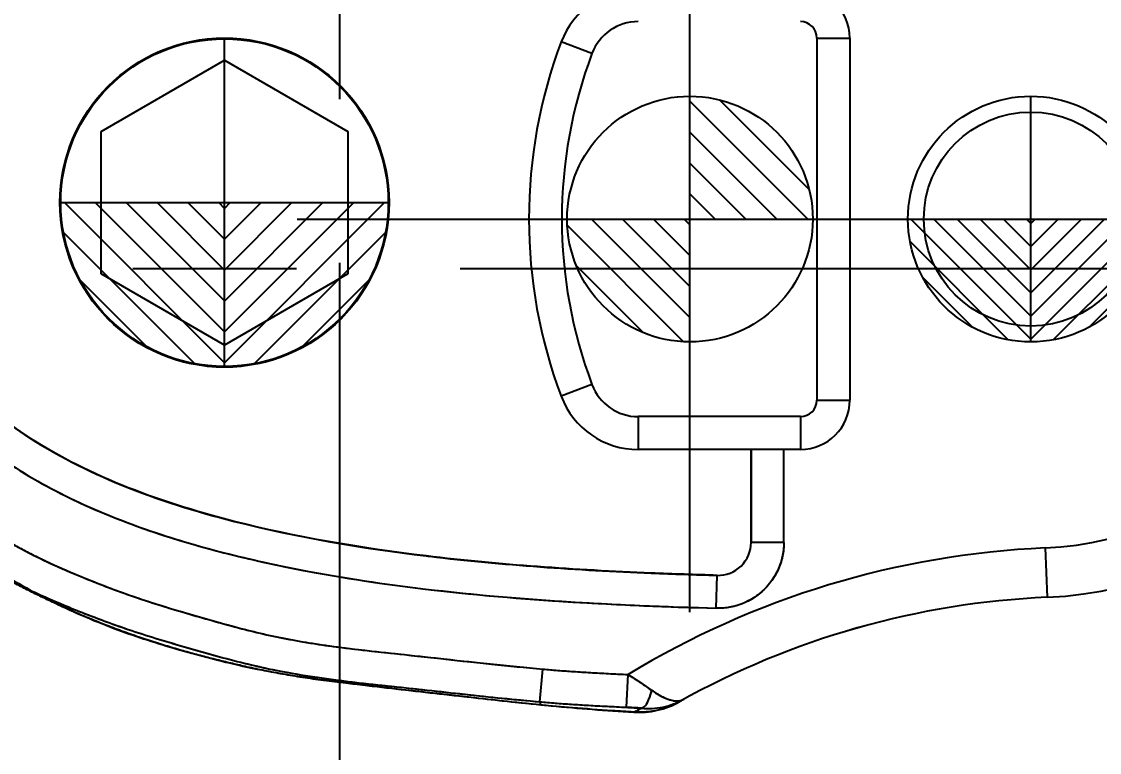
# Model space of a CAD drawing. Header units: millimetres. Extents: x 23075 to 24509, y -21593 to -20579.
# Drawn here: x 23803.21 to 23809.8, y -20851.84 to -20847.38 of the extents above; entities that cross this region are included whole.
import ezdxf

# ---------------------------------------------------------------- set-up
doc = ezdxf.new("R2010")
doc.units = ezdxf.units.MM
doc.header["$LTSCALE"] = 8
doc.linetypes.add('CENTER', pattern=[2, 1.25, -0.25, 0.25, -0.25])
doc.linetypes.add('CENTER2', pattern=[1.125, 0.75, -0.125, 0.125, -0.125])
doc.layers.get('DEFPOINTS').update_dxf_attribs({"color": 6})
for name, color, linetype in [('Cav-cor', 30, 'Continuous'), ('CL', 1, 'Continuous'), ('PIN', 5, 'Continuous'), ('PRODUCT', 1, 'Continuous')]:
    doc.layers.add(name, color=color, linetype=linetype)
doc.layers.add('dim', color=3, linetype='Continuous', lineweight=15)
doc.styles.get("Standard").update_dxf_attribs({"font": 'txt.shx', "width": 0.8, "bigfont": 'chineset.shx'})
doc.dimstyles.new('ISO-25', dxfattribs={"dimtxt": 5, "dimasz": 4, "dimexe": 0.3, "dimexo": 0.3, "dimtad": 0, "dimzin": 1, "dimdsep": 46, "dimtxsty": 'Standard', "dimcen": 0, "dimclrd": 3, "dimclre": 3, "dimclrt": 3, "dimazin": 0, "dimtfac": 1, "dimtofl": 0, "dimtmove": 0, "dimatfit": 0, "dimfxl": 0, "dimarcsym": 0})

# ---------------------------------------------------------------- blocks, each defined once
blk = doc.blocks.new('*D28255')
at = {"layer": 'DEFPOINTS', "color": 0}
for p in [(23757.15648846595, -20844.88509568168), (23853.68200618255, -20996.88509568169), (23904.15648846595, -20996.88509568169)]:
    blk.add_point(p, dxfattribs=at)
at = {"layer": 'dim', "color": 3, "lineweight": -2}
for p, q in [((23757.45648846595, -20844.88509568168), (23904.45648846595, -20844.88509568168)), ((23904.15648846595, -20848.88509568168), (23904.15648846595, -20911.59342901501)), ((23904.15648846595, -20992.88509568169), (23904.15648846595, -20930.17676234835)), ((23853.98200618255, -20996.88509568169), (23904.45648846595, -20996.88509568169))]:
    blk.add_line(p, q, dxfattribs=at)
at = {"layer": 'dim', "color": 3}
for points in [[(23904.82315513262, -20848.88509568168), (23903.48982179928, -20848.88509568168), (23904.15648846595, -20844.88509568168)], [(23903.48982179928, -20992.88509568169), (23904.82315513262, -20992.88509568169), (23904.15648846595, -20996.88509568169)]]:
    blk.add_solid(points, dxfattribs=at)
at = {"layer": 'dim', "color": 3, "insert": (23904.15648846595, -20920.88509568168), "char_height": 5, "attachment_point": 5, "rotation": 90}
blk.add_mtext('152.00', dxfattribs=at)

msp = doc.modelspace()

# ---------------------------------------------------------------- hatches: boundary and pattern name
at = {"layer": 'PIN', "linetype": 'CENTER2'}
h = msp.add_hatch(dxfattribs=at)
h.set_pattern_fill('ANSI31', color=211, scale=1.066666666666667, angle=90, style=0)
h.set_pattern_definition([(135, (23990.06647609609, -20573.93818771196), (-0.09428090415820636, -0.09428090415820634), [])])
h.paths.add_polyline_path([(23807.29592835586, -20847.8335231431, -0.414213562373095), (23808.04592835587, -20848.5835231431), (23807.29592835587, -20848.5835231431)])
h.paths.add_polyline_path([(23807.29592835587, -20849.3335231431, -0.414213562373095), (23806.54592835587, -20848.5835231431), (23807.29592835587, -20848.5835231431)])
h = msp.add_hatch(dxfattribs=at)
h.set_pattern_fill('ANSI31', color=4, scale=1.066666666666667, angle=90, style=0)
h.set_pattern_definition([(135, (23987.22353620617, -20573.83776025055), (-0.09428090415820635, -0.09428090415820634), [])])
h.paths.add_polyline_path([(23804.45298846595, -20848.48309568169), (23803.45298846595, -20848.48309568169, 0.4142135623730951), (23804.45298846595, -20849.48309568169)])
h = msp.add_hatch(dxfattribs=at)
h.set_pattern_fill('ANSI31', color=4, scale=1.066666666666667, angle=90.00000000000001, style=0)
h.set_pattern_definition([(45.00000000000001, (23621.68244072573, -20573.83776025055), (0.09428090415820635, -0.09428090415820634), [])])
h.paths.add_polyline_path([(23804.45298846595, -20848.48309568169), (23805.45298846595, -20848.48309568169, -0.4142135623730951), (23804.45298846595, -20849.48309568169)])
h = msp.add_hatch(dxfattribs=at)
h.set_pattern_fill('ANSI31', color=4, scale=0.8, angle=90, style=0)
h.set_pattern_definition([(135, (23946.45539927112, -20642.59959410833), (-0.07071067811865477, -0.07071067811865475), [])])
h.paths.add_polyline_path([(23809.37748846595, -20848.58359568168), (23808.62748846595, -20848.58359568168, 0.4142135623730951), (23809.37748846595, -20849.33359568168)])
h = msp.add_hatch(dxfattribs=at)
h.set_pattern_fill('ANSI31', color=4, scale=0.8, angle=90.00000000000001, style=0)
h.set_pattern_definition([(45.00000000000001, (23672.29957766079, -20642.59959410833), (0.07071067811865477, -0.07071067811865475), [])])
h.paths.add_polyline_path([(23809.37748846595, -20848.58359568168), (23810.12748846595, -20848.58359568168, -0.4142135623730951), (23809.37748846595, -20849.33359568168)])

# ---------------------------------------------------------------- linework, layer by layer
at = {"layer": 'Cav-cor', "color": 241}
for p, q in [((23806.69756580535, -20847.57268391699), (23806.50950105725, -20847.50174274049)), ((23808.07098846595, -20847.47809568169), (23808.27198846595, -20847.47809568169)), ((23808.07098846595, -20847.47809568169), (23808.07098846595, -20849.68909568169)), ((23808.27198846595, -20847.47809568169), (23808.27198846595, -20849.68909568169)), ((23803.69923846595, -20848.04791791629), (23804.45298846595, -20847.61274015089)), ((23804.45298846595, -20847.61274015089), (23805.20673846595, -20848.04791791629)), ((23803.69923846595, -20848.91827344709), (23803.69923846595, -20848.04791791629)), ((23805.20673846595, -20848.04791791629), (23805.20673846595, -20848.91827344709)), ((23804.45298846595, -20849.35345121249), (23803.69923846595, -20848.91827344709)), ((23805.20673846595, -20848.91827344709), (23804.45298846595, -20849.35345121249)), ((23806.69756580535, -20849.59450744639), (23806.50950105725, -20849.66544862289)), ((23808.07098846595, -20849.68909568169), (23808.27198846595, -20849.68909568149)), ((23807.97048846595, -20849.78959568169), (23806.97966292755, -20849.78959568169)), ((23806.97966292755, -20849.78959568169), (23806.97966292755, -20849.99059568169)), ((23807.97048846595, -20849.78959568169), (23807.97048846595, -20849.99059568169)), ((23807.97048846595, -20849.99059568169), (23806.97966292755, -20849.99059568169)), ((23807.66898846595, -20849.99059568169), (23807.66898846595, -20850.55791378338)), ((23807.86998846595, -20850.55791378338), (23807.86998846595, -20849.99059568169)), ((23807.86998846595, -20850.55791378338), (23807.66898846595, -20850.55791378338)), ((23809.46487977025, -20850.59169497199), (23809.47798846595, -20850.89290986559)), ((23807.45674872365, -20850.95975662359), (23807.46236859475, -20850.75883520349)), ((23806.37934176365, -20851.53105270919), (23806.39814689135, -20851.33153211648)), ((23806.90788365725, -20851.56447550929), (23806.91796360775, -20851.36465074319)), ((23806.88799809085, -20851.59017710579), (23806.95314381585, -20851.59416762359))]:
    msp.add_line(p, q, dxfattribs=at)
for centre, radius in [((23804.45298846595, -20848.48309568169), 1.005), ((23809.37748846595, -20848.58359568168), 0.65325)]:
    msp.add_circle(centre, radius, dxfattribs=at)
for centre, radius, start, end in [((23809.37748846595, -20848.58359568168), 2.3115, 272.4919063689907, 82.2636199600616), ((23809.37748846595, -20848.58359568168), 2.0099999509, 272.4919063689341, 82.26361996003702), ((23806.97966292755, -20847.67909568169), 0.5025, 90, 159.3326835065014), ((23807.97048846595, -20847.47809568169), 0.3015, 0, 90), ((23806.97966292755, -20847.67909568169), 0.3014995686, 90, 159.3326835065158), ((23807.97048846595, -20847.47809568169), 0.1004997728, 0, 90), ((23809.37748846595, -20848.58359568168), 3.06525, 159.3326835065354, 200.6673164935283), ((23809.37748846595, -20848.58359568168), 2.8642501516, 159.3326835065569, 200.6673164935111), ((23806.97966292755, -20849.48809568169), 0.3014995798, 200.6673164938824, 270), ((23806.97966292755, -20849.48809568169), 0.5025, 200.6673164934986, 270), ((23807.97048846595, -20849.68909568169), 0.3015, 270, 0), ((23807.97048846595, -20849.68909568169), 0.1004997728, 270, 0), ((23809.69769571995, -20855.94139820369), 5.3547668421, 92.49190636898973, 121.2729029192864), ((23807.46798846595, -20850.55791378338), 0.201, 268.3978265433901, 0), ((23809.69769571995, -20855.94139820369), 5.0532668421, 92.49190636897481, 119.2197206972606), ((23806.91676857595, -20845.79193019379), 5.7642305214, 264.6501584553145, 265.5874621383053), ((23807.07492997185, -20843.74171357318), 7.8205386736, 265.5877943658095, 266.3105375448966), ((23807.36548096535, -20839.22516538559), 12.3464227987, 266.3137188612997, 266.7985677055052), ((23808.67591515475, -20815.61517303398), 35.9927531968, 266.8147180366034, 267.1843908234991), ((23806.75816559525, -20854.59920496239), 3.0384203871, 85.99127294209983, 87.17560864976343), ((23806.81214077085, -20853.81836934579), 2.2557219557, 85.22375032571244, 85.97237870406546), ((23807.03711573475, -20851.08417472798), 0.4878262494, 265.6311852399486, 273.1719476648621), ((23807.03813190185, -20851.10582770309), 0.4661502561, 273.194502916382, 281.3782523282605)]:
    msp.add_arc(centre, radius, start, end, dxfattribs=at)
for points, knots in [([(23804.01855535735, -20846.43273082378), (23803.93525240865, -20846.42744879829), (23803.76815572185, -20846.42306391669), (23803.51771694845, -20846.43940318389), (23803.27122806345, -20846.48861272759), (23803.03430561225, -20846.57261746419), (23802.81125459105, -20846.68849237969), (23802.53682406325, -20846.87937378729), (23802.30065172655, -20847.12170019299), (23802.12260060785, -20847.40490694729), (23802.04217652645, -20847.59913474079), (23802.00500309545, -20847.76233117989), (23801.98761024645, -20847.92875269169), (23801.99467956085, -20848.13825838609), (23802.03319147205, -20848.38604637048), (23802.10803890105, -20848.71135172989), (23802.21586156555, -20849.02940753848), (23802.37331914085, -20849.32467990209), (23802.56720832195, -20849.59742196829), (23802.86479499635, -20849.89436363359), (23803.27898618115, -20850.17964914599), (23803.73190964205, -20850.39710114619), (23804.20623387885, -20850.56039965408), (23804.85384681515, -20850.72517821009), (23805.34968875085, -20850.80299809679), (23805.68117077825, -20850.84242618989)], [0, 0, 0, 0, 0.0312527973, 0.0625129791, 0.09377644369999999, 0.1250438906, 0.1563194193, 0.1875896768, 0.2499812255, 0.2812321076, 0.3124854046, 0.3281155387, 0.3437587092, 0.3750155948, 0.4062680498, 0.4375260032, 0.499981397, 0.5312442871999999, 0.5625118285, 0.6249798792, 0.6874726757999999, 0.7499836405, 0.8124973297, 0.8750121317, 1, 1, 1, 1]), ([(23807.46236859475, -20850.75883520349), (23807.32732640555, -20850.75505800689), (23806.72458959875, -20850.73484379928), (23805.72064233415, -20850.66610513738), (23804.63614809775, -20850.48247872459), (23803.80779395215, -20850.22180804869), (23803.25648945775, -20849.93876920479), (23802.89298273975, -20849.64458490479), (23802.67831175615, -20849.40656107879), (23802.51836159655, -20849.18234262579), (23802.40088734785, -20848.94057752809), (23802.31036259615, -20848.67303958438), (23802.25506304065, -20848.45959585589), (23802.21404637635, -20848.25122587868), (23802.19283444375, -20848.06894710828), (23802.19091707215, -20847.90672127758), (23802.20677242985, -20847.76891885908), (23802.24518707355, -20847.63173430318), (23802.33983351315, -20847.42232666069), (23802.55539361355, -20847.12682821179), (23802.86693684305, -20846.87950583009), (23803.17096566385, -20846.73328071299), (23803.37320549205, -20846.67135667039), (23803.55309482095, -20846.64080806859), (23803.77294884375, -20846.62304831008), (23803.97265168125, -20846.62854905049), (23804.12566088885, -20846.64288071998), (23804.14908716755, -20846.64525343919)], [0, 0, 0, 0, 0.0350138302, 0.1569169387, 0.266617554, 0.3367991265, 0.4069806989, 0.4619910365, 0.4894962053, 0.5170013740999999, 0.563047254, 0.5860701939999999, 0.609093134, 0.630426017, 0.6517589, 0.6730917829999999, 0.694424666, 0.7185913891, 0.7427581122, 0.7910915584999999, 0.8532845598000001, 0.8843810604000001, 0.915477561, 0.9348816749, 0.9542857887, 0.9930940165000001, 1, 1, 1, 1]), ([(23803.09995946285, -20850.53382566389), (23803.15954250865, -20850.56870561678), (23803.31097078705, -20850.65184350658), (23803.56384419665, -20850.76353521599), (23803.75700815175, -20850.83844221368), (23803.85461507885, -20850.87307147989)], [0, 0, 0, 0, 0.250005047, 0.6249730284, 1, 1, 1, 1]), ([(23807.86998846595, -20850.55791378338), (23807.86998846595, -20850.61096199819), (23807.84843627885, -20850.71827673168), (23807.75636298055, -20850.85316271069), (23807.61938362125, -20850.94206277459), (23807.51151769235, -20850.96099680569), (23807.45850014335, -20850.95951387869)], [0, 0, 0, 0, 0.2499651465, 0.5000212998, 0.7500816475, 1, 1, 1, 1]), ([(23803.01059134705, -20850.70157927469), (23803.13375860725, -20850.77482943509), (23803.38228534055, -20850.91824122368), (23803.64596553755, -20851.03247719999), (23803.78015302735, -20851.08277150989)], [0, 0, 0, 0, 0.499999756, 1, 1, 1, 1]), ([(23803.85461507885, -20850.87307147989), (23803.95643150745, -20850.90919420499), (23804.16260351605, -20850.97421009159), (23804.42229009425, -20851.04847016479), (23804.63122166335, -20851.10369803699), (23804.84209600645, -20851.15109191709), (23805.10894246015, -20851.19427777408), (23805.43103392625, -20851.23059015168), (23805.75341128935, -20851.26417936949), (23806.07545649005, -20851.30095120679), (23806.29058249025, -20851.32138032449), (23806.39814689135, -20851.33153211648)], [0, 0, 0, 0, 0.1249942394, 0.2499957973, 0.3124973678, 0.3749988974, 0.4999883741, 0.6249893452, 0.7499928262000001, 0.8749965356999999, 1, 1, 1, 1]), ([(23803.78015302735, -20851.08277150989), (23803.89860722385, -20851.12716888309), (23804.13962278315, -20851.20503478809), (23804.38413963835, -20851.27061739679), (23804.50735151395, -20851.29946635279)], [0, 0, 0, 0, 0.4999148459, 1, 1, 1, 1]), ([(23803.86504366725, -20851.08886370958), (23803.97818389955, -20851.12698915688), (23804.20683964715, -20851.19602340129), (23804.43673221975, -20851.26075488828), (23804.55253610045, -20851.28980992849)], [0, 0, 0, 0, 0.4999958588, 1, 1, 1, 1]), ([(23804.50735151395, -20851.29946635279), (23804.58424313765, -20851.31746983719), (23804.73893851125, -20851.34985264129), (23804.97310991745, -20851.38656920029), (23805.20809506725, -20851.41734607438), (23805.52184283685, -20851.45472856379), (23805.91436136585, -20851.49826386329), (23806.22836596295, -20851.53327030389), (23806.38553356455, -20851.54920107019)], [0, 0, 0, 0, 0.1249742498, 0.2499830082, 0.3750173599, 0.5000110424, 0.7500031334, 1, 1, 1, 1]), ([(23804.55253610045, -20851.28980992849), (23804.62706150795, -20851.30850825459), (23804.77707196375, -20851.34225280109), (23805.08024476875, -20851.39344766769), (23805.38585569345, -20851.42724550299), (23805.69149299415, -20851.45948006898), (23805.92058975055, -20851.48509092919), (23806.14981982205, -20851.50947282699), (23806.30282932485, -20851.52383666629), (23806.37933056075, -20851.53105156939)], [0, 0, 0, 0, 0.1249954454, 0.2499958539, 0.4999869519, 0.6249906176, 0.7499942739, 0.8749957667, 1, 1, 1, 1]), ([(23806.91795814585, -20851.36464723089), (23806.94316389925, -20851.38077359519), (23806.99196360665, -20851.41209669949), (23807.03963726165, -20851.44510364479), (23807.06284284545, -20851.46087177059)], [0, 0, 0, 0, 0.5161021605, 1, 1, 1, 1]), ([(23807.04516426775, -20851.51587439619), (23807.04690027685, -20851.51177923418), (23807.05394733245, -20851.49383677198), (23807.05935708085, -20851.47527774519), (23807.06284221545, -20851.46087070088)], [0, 0, 0, 0, 0.2308152827, 1, 1, 1, 1]), ([(23807.06284284545, -20851.46087177059), (23807.08492832975, -20851.47615448729), (23807.12595158395, -20851.50183031128), (23807.17165617545, -20851.51959580128), (23807.19276207185, -20851.52349679208)], [0, 0, 0, 0, 0.5558164578, 1, 1, 1, 1]), ([(23806.95314381585, -20851.59416762359), (23807.00101394575, -20851.59711069119), (23807.09809463445, -20851.58948982158), (23807.18903793715, -20851.55454832239), (23807.23089207195, -20851.53113792798)], [0, 0, 0, 0, 0.5000215118, 1, 1, 1, 1]), ([(23806.99995519535, -20851.57057874379), (23807.00930801845, -20851.56853726149), (23807.02880439595, -20851.55081901179), (23807.03945826915, -20851.52933457318), (23807.04516426775, -20851.51587439619)], [0, 0, 0, 0, 0.3956991569, 1, 1, 1, 1]), ([(23807.19276207185, -20851.52349679208), (23807.19594632485, -20851.52408533579), (23807.20792812375, -20851.52592709319), (23807.22020855465, -20851.52619081088), (23807.22903281615, -20851.52512005379)], [0, 0, 0, 0, 0.2670190283, 1, 1, 1, 1]), ([(23806.99996293735, -20851.57048047499), (23806.99355389215, -20851.57400146338), (23806.98278812755, -20851.58002815069), (23806.96929525075, -20851.58781356709), (23806.96064300405, -20851.59191717189), (23806.95636552385, -20851.59420630908), (23806.95482709875, -20851.59428383279)], [0, 0, 0, 0, 0.4294228134, 0.7262495171, 0.9095426216, 1, 1, 1, 1])]:
    msp.add_open_spline(points, degree=3, knots=knots, dxfattribs=at)
for points in [[(23805.68117077825, -20850.84242618989), (23806.27074215385, -20850.91255269189), (23806.86500477995, -20850.94291909788), (23807.45850014335, -20850.95951387869)], [(23803.32715720995, -20850.87749071179), (23803.40650352465, -20850.91351100029), (23803.48702098545, -20850.94696386369), (23803.56797914265, -20850.97919855959)], [(23803.56797914265, -20850.97919855959), (23803.66604499335, -20851.01824493839), (23803.76501669315, -20851.05515710449), (23803.86504366725, -20851.08886370958)], [(23806.39814689135, -20851.33153211648), (23806.57100176825, -20851.34781452098), (23806.74455343515, -20851.35590530428), (23806.91795312355, -20851.36465020209)], [(23806.38553356455, -20851.54920107019), (23806.55271477345, -20851.56620360469), (23806.72030947025, -20851.57926009689), (23806.88800507835, -20851.59006869608)]]:
    msp.add_open_spline(points, degree=3, dxfattribs=at)
at = {"layer": 'CL', "color": 6, "linetype": 'CENTER', "ltscale": 0.5}
for p, q in [((23805.15648846596, -20853.85137548692), (23805.15648846596, -20843.91881587645)), ((23797.89250413646, -20848.88509568168), (23812.42047279545, -20848.88509568168))]:
    msp.add_line(p, q, dxfattribs=at)
at = {"layer": 'PIN', "color": 211, "linetype": 'CENTER2'}
for p, q in [((23807.29592835587, -20850.9835231431), (23807.29592835587, -20846.1835231431)), ((23804.89592835587, -20848.5835231431), (23809.69592835586, -20848.5835231431))]:
    msp.add_line(p, q, dxfattribs=at)
at = {"layer": 'PIN', "color": 4, "linetype": 'CENTER2'}
for p, q in [((23804.45298846595, -20849.48309568169), (23804.45298846595, -20847.48309568169)), ((23804.45298846595, -20849.48309568169), (23804.45298846595, -20847.48309568169)), ((23809.37748846595, -20849.33359568168), (23809.37748846595, -20847.83359568168)), ((23809.37748846595, -20849.33359568168), (23809.37748846595, -20847.83359568168)), ((23803.45298846595, -20848.48309568169), (23805.45298846595, -20848.48309568169)), ((23808.62748846595, -20848.58359568168), (23810.12748846595, -20848.58359568168))]:
    msp.add_line(p, q, dxfattribs=at)
at = {"layer": 'PIN', "color": 4}
for centre, radius in [((23804.45298846595, -20848.48309568169), 1), ((23809.37748846595, -20848.58359568168), 0.75)]:
    msp.add_circle(centre, radius, dxfattribs=at)
at = {"layer": 'PIN', "color": 211}
msp.add_circle((23807.29592835587, -20848.5835231431), 0.75, dxfattribs=at)
at = {"layer": 'PRODUCT'}
for p, q in [((23806.6975658054, -20847.57268391692), (23806.50950105728, -20847.50174274044)), ((23808.07098846596, -20847.47809568168), (23808.27198846596, -20847.47809568168)), ((23808.07098846596, -20847.47809568168), (23808.07098846596, -20849.68909568168)), ((23808.27198846596, -20847.47809568168), (23808.27198846596, -20849.68909568138)), ((23803.69923846595, -20848.04791791627), (23804.45298846596, -20847.61274015086)), ((23804.45298846596, -20847.61274015086), (23805.20673846596, -20848.04791791627)), ((23803.69923846595, -20848.91827344709), (23803.69923846595, -20848.04791791627)), ((23805.20673846596, -20848.04791791627), (23805.20673846596, -20848.91827344709)), ((23804.45298846596, -20849.3534512125), (23803.69923846595, -20848.91827344709)), ((23805.20673846596, -20848.91827344709), (23804.45298846596, -20849.3534512125)), ((23806.6975658054, -20849.59450744635), (23806.50950105728, -20849.66544862283)), ((23808.07098846596, -20849.68909568168), (23808.27198846596, -20849.68909568138)), ((23806.97966292757, -20849.78959568168), (23806.97966292757, -20849.99059568168)), ((23807.97048846595, -20849.78959568168), (23806.97966292757, -20849.78959568168)), ((23807.97048846595, -20849.78959568168), (23807.97048846595, -20849.99059568168)), ((23807.97048846595, -20849.99059568168), (23806.97966292757, -20849.99059568168)), ((23807.66898846596, -20850.5579137834), (23807.66898846596, -20849.99059568168)), ((23807.86998846596, -20850.5579137834), (23807.86998846596, -20849.99059568168)), ((23807.86998846596, -20850.5579137834), (23807.66898846596, -20850.5579137834)), ((23809.46487977037, -20850.59169497201), (23809.47798846595, -20850.89290986558)), ((23807.45674872374, -20850.95975662351), (23807.4623685948, -20850.75883520345)), ((23806.37934176371, -20851.53105270909), (23806.39814689136, -20851.33153211653)), ((23806.90788365727, -20851.56447550928), (23806.91796360778, -20851.36465074322)), ((23806.95473600482, -20851.59428908724), (23806.95459698418, -20851.59429027827))]:
    msp.add_line(p, q, dxfattribs=at)
for centre, radius in [((23804.45298846596, -20848.48309568168), 1.005), ((23809.37748846596, -20848.58359568168), 0.65325)]:
    msp.add_circle(centre, radius, dxfattribs=at)
for centre, radius, start, end in [((23809.37748846596, -20848.58359568168), 2.3115, 272.4919063689907, 82.2636199600616), ((23809.37748846596, -20848.58359568168), 2.0099999508555, 272.4919063689883, 82.26361996007499), ((23806.97966292757, -20847.67909568168), 0.5025, 90, 159.3326835065014), ((23807.97048846595, -20847.47809568168), 0.3014999999999999, 0, 90), ((23806.97966292757, -20847.67909568168), 0.3014995685535, 90, 159.3326835061752), ((23807.97048846595, -20847.47809568168), 0.1004997727695, 0, 90), ((23809.37748846596, -20848.58359568168), 3.065249999999999, 159.3326835064717, 200.6673164934646), ((23809.37748846596, -20848.58359568168), 2.8642501516545, 159.332683506508, 200.6673164933982), ((23806.97966292757, -20849.48809568168), 0.3014995798094999, 200.6673164937973, 270), ((23806.97966292757, -20849.48809568168), 0.5025, 200.6673164934986, 270), ((23807.97048846595, -20849.68909568168), 0.3014999999999999, 270, 0), ((23807.97048846595, -20849.68909568168), 0.1004997727695, 270, 0), ((23809.69769571997, -20855.94139820368), 5.354766842055, 92.49190636901005, 121.2729029193423), ((23807.46798846596, -20850.5579137834), 0.201, 268.3978265433901, 0), ((23809.69769571997, -20855.94139820368), 5.053266842055, 92.49190636899634, 119.2213836597157)]:
    msp.add_arc(centre, radius, start, end, dxfattribs=at)
for points, start_tangent, end_tangent in [([(23807.40751738259, -20846.2965370442), (23807.11127903607, -20846.34386076017), (23806.85155725431, -20846.38886227209), (23806.62377566658, -20846.42950209265), (23806.42171298541, -20846.46431158239), (23806.24097537732, -20846.49303834974), (23806.07822091503, -20846.51599528203), (23805.93056481457, -20846.53378177916), (23805.79671332757, -20846.54692797613), (23805.67650455287, -20846.55600560386), (23805.56794733772, -20846.56174354784), (23805.46661509652, -20846.56478665367), (23805.36797310233, -20846.56548222724), (23805.26796275521, -20846.56379120047), (23805.16254962809, -20846.55924291418), (23805.04750637399, -20846.55124257469), (23804.91997076759, -20846.53928848893), (23804.77891399239, -20846.52307836395), (23804.6225052816, -20846.50270960473), (23804.44664052858, -20846.47892020823), (23804.24644686852, -20846.45364613326), (23804.0185553574, -20846.4327308238), (23803.7599849748, -20846.42705747769), (23803.46925331241, -20846.45198791934), (23803.16316719642, -20846.52848671707), (23802.85770606017, -20846.66750645074), (23802.5782559481, -20846.86058900808), (23802.35604704939, -20847.07718211552), (23802.19300930172, -20847.29592565323), (23802.08149837127, -20847.50968224064), (23802.01552680694, -20847.71941410314), (23801.99169399694, -20847.94614792099), (23802.00602947624, -20848.19634085053), (23802.05300513327, -20848.46733479853), (23802.1255680483, -20848.74719946023), (23802.2270337332, -20849.02867527431), (23802.37586637923, -20849.31860700775), (23802.58842800807, -20849.6051362558), (23802.87665520181, -20849.8844753036), (23803.25169565933, -20850.14850871989), (23803.71969770662, -20850.38155711735), (23804.28024418366, -20850.5748342452), (23804.93427290731, -20850.72852279737), (23805.68117077832, -20850.84242618981)], (-0.9886105771529982, -0.1504962681969744), (0.9930002435185302, -0.1181123040675252)), ([(23807.43773638097, -20846.49524975726), (23807.01392579751, -20846.5643486211), (23806.61240497407, -20846.63558560727), (23806.18228960843, -20846.70469957023), (23805.72309731988, -20846.75432699967), (23805.48238395686, -20846.76551359316), (23805.23440557718, -20846.76379906025), (23804.90167907575, -20846.73947162091), (23804.59915952084, -20846.70237727503), (23804.07972354907, -20846.6387895332), (23803.71950014553, -20846.62951460408), (23803.55560978611, -20846.64282793033), (23803.40400114577, -20846.66864703599), (23803.17149866229, -20846.73975928699), (23802.94547767779, -20846.84886585322), (23802.54588279012, -20847.16669310272), (23802.32117667082, -20847.47445637648), (23802.25035500382, -20847.62935249072), (23802.2092424783, -20847.77568958878), (23802.19376714358, -20847.91176569906), (23802.19605020389, -20848.07228926487), (23802.21717128369, -20848.2546809132), (23802.25602197129, -20848.45419111557), (23802.31223041841, -20848.67001557339), (23802.3800475964, -20848.87061023046), (23802.55147592787, -20849.22055176693), (23802.68337825918, -20849.40580051439), (23802.84325177651, -20849.58290733525), (23803.23103846472, -20849.8979891569), (23803.82501559009, -20850.20755102339), (23804.51293329504, -20850.42940119097), (23805.68572352651, -20850.64046042441), (23805.7049066836, -20850.64275507307)], (-0.9886088085727842, -0.1505078855485658), (0.9930097681008757, -0.118032200929429)), ([(23803.09995946288, -20850.53382566381), (23803.16481760993, -20850.5708780018), (23803.23792997253, -20850.61046369324), (23803.32071954906, -20850.65250648928), (23803.41470693359, -20850.69674363166), (23803.52157853711, -20850.74333491901), (23803.64236248548, -20850.79278198431), (23803.77750016766, -20850.84502195175), (23803.92910045585, -20850.89885070991), (23804.09459487828, -20850.95200659586), (23804.26472658176, -20851.00283130822), (23804.43512022101, -20851.05108297346), (23804.60148288044, -20851.09529427288), (23804.76238327883, -20851.13254477797), (23804.93118966771, -20851.16447425428), (23805.11760430763, -20851.19283643346), (23805.32393918963, -20851.21832423584), (23805.5525572271, -20851.24309000653), (23805.80498494429, -20851.27037158548), (23806.08382930135, -20851.30079405927), (23806.39814689136, -20851.33153211653)], (0.8630013823898506, -0.5052015577897667), (0.9955758609026587, -0.0939611897962663)), ([(23807.86998846596, -20850.5579137834), (23807.86109855464, -20850.64198790652), (23807.83199352359, -20850.72851366041), (23807.78137333074, -20850.80969528901), (23807.71200397225, -20850.87738276884), (23807.62948301392, -20850.92604896371), (23807.54169009352, -20850.9530999042), (23807.45850014347, -20850.95951387872)], (-2.83276944882399e-16, -1), (-0.9996090551400221, 0.02795955797348047)), ([(23805.7049066836, -20850.64275507307), (23807.05893259381, -20850.74502913957), (23807.4623685948, -20850.75883520345)], (0.9930097680992297, -0.1180322009432764), (0.9996090551418603, -0.02795955790775617)), ([(23806.37743759473, -20851.54968203249), (23806.20680272775, -20851.53232857579), (23806.00662401505, -20851.51036256706), (23805.81626841225, -20851.4883549847), (23805.63924172165, -20851.46841603867), (23805.47798629293, -20851.45047260183), (23805.33203789319, -20851.43395517991), (23805.1944079089, -20851.41778744592), (23805.06045921368, -20851.40083120089), (23804.93060325665, -20851.38225611734), (23804.81024946375, -20851.36254412553), (23804.69709584101, -20851.34138654333), (23804.59034232398, -20851.31853310413), (23804.50128277244, -20851.29774291907), (23804.41762304629, -20851.27756734176), (23804.32790813415, -20851.25499252976), (23804.23528198423, -20851.2301820812), (23804.14042588997, -20851.20304559943), (23804.04353298843, -20851.17351414085), (23803.94216435497, -20851.140505348), (23803.83799636476, -20851.10407948399), (23803.73425361468, -20851.06511642463), (23803.63186864693, -20851.02400184568), (23803.5328112779, -20850.98163256775), (23803.44182377525, -20850.94047976042), (23803.36216892678, -20850.90294305213), (23803.28659469989, -20850.86613152952), (23803.20879565146, -20850.82661717982), (23803.12787724824, -20850.78340689397), (23803.04870111754, -20850.73897963111), (23802.99700865641, -20850.70885203236)], (-0.9951008422583196, 0.09886512902324472), (-0.8609638445634642, 0.5086661560930694)), ([(23802.99840620449, -20850.70721642411), (23803.06700998231, -20850.74636964194), (23803.14445450445, -20850.78824574043), (23803.23232376686, -20850.83281397002), (23803.33191770579, -20850.87964796708), (23803.44358310705, -20850.92831130444), (23803.5679791427, -20850.97919855956), (23803.70740273772, -20851.03299299306), (23803.86504366725, -20851.08886370952), (23804.03556462684, -20851.143627703), (23804.20877033357, -20851.19541906597), (23804.38171499709, -20851.24442769821), (23804.55253610052, -20851.28980992845), (23804.72119879109, -20851.32879551048), (23804.89759697388, -20851.36212120957), (23805.09052871308, -20851.39148582398), (23805.30138039664, -20851.41758170976), (23805.53129331219, -20851.44251844864), (23805.7831119841, -20851.46972330488), (23806.06299937427, -20851.50017062538), (23806.37933056077, -20851.53105156942)], (0.863182137720445, -0.504892659008192), (0.9955821729356281, -0.09389428594314479)), ([(23805.68117077832, -20850.84242618981), (23806.52111832644, -20850.91805195409), (23807.45850014347, -20850.95951387872)], (0.9930002435167309, -0.1181123040826538), (0.9996093176221102, -0.02795017214722154)), ([(23806.39814689136, -20851.33153211653), (23806.48887842764, -20851.33931023514), (23806.58479528664, -20851.34615997585), (23806.68740860265, -20851.35240783191), (23806.79803568685, -20851.35846161755), (23806.91795312362, -20851.36465020212)], (0.9955927737207257, -0.09378181548185083), (0.9987307259872268, -0.05036801533738491)), ([(23806.9179581459, -20851.36464723084), (23806.96742923804, -20851.39662300891), (23807.01674994791, -20851.42927919892), (23807.06284284551, -20851.46087177049)], (0.8423520811567283, -0.5389276123663815), (0.8271198880175246, -0.5620255250839392)), ([(23806.99995519542, -20851.57057874383), (23807.0233529176, -20851.55392531977), (23807.04516426778, -20851.5158743962), (23807.06284221547, -20851.46087070087)], (0.9769969086584321, 0.2132534653220606), (0.2351232296323166, 0.9719655687766254)), ([(23807.06284284551, -20851.46087177049), (23807.10881201273, -20851.49000885763), (23807.15250839547, -20851.5114032318), (23807.19276207191, -20851.52349679207), (23807.22836050073, -20851.52519916126), (23807.22885467772, -20851.5251392896)], (0.8223182255951222, -0.5690278867103876), (0.9924100200660586, 0.122972972935053)), ([(23806.37933055756, -20851.5310515446), (23806.47328477156, -20851.53907519094), (23806.57168788328, -20851.54604394456), (23806.67597690594, -20851.55231996705), (23806.78749849401, -20851.55833147846), (23806.90788365807, -20851.5644754933)], (0.9956099618842159, -0.09359916557806632), (0.9987578249114805, -0.04982777516695181)), ([(23806.37933056077, -20851.53105156942), (23806.37958375062, -20851.53294718123), (23806.37983826366, -20851.5347800742), (23806.38041272528, -20851.53866997705), (23806.38099369789, -20851.54217084802), (23806.38158137998, -20851.54515409353), (23806.38217597014, -20851.54749112043), (23806.38277778504, -20851.54909019975), (23806.38338761301, -20851.55000706065), (23806.38400636056, -20851.55033429669), (23806.38402245322, -20851.55033574771)], (0.129638048403955, -0.9915613830752052), (0.9969458683672016, -0.07809568199053284)), ([(23807.23077083192, -20851.53120436038), (23807.1329399862, -20851.57298576596), (23807.02846014419, -20851.59323258631), (23806.95476288828, -20851.59410275521)], (-0.8728821229421112, -0.4879311421174849), (-0.9981167908108313, 0.06134225217162744)), ([(23806.99995491865, -20851.57058353065), (23807.06410845688, -20851.5712536154), (23807.13009646995, -20851.56281630192), (23807.19570693317, -20851.54435983058), (23807.25853269464, -20851.51579242287)], (0.9971356007631057, -0.0756346064364742), (0.8760535126437078, 0.4822138975440474)), ([(23807.22885467772, -20851.5251392896), (23807.25853254952, -20851.51579216549)], (0.9924100200253988, 0.1229729732631831), (0.8762541371968822, 0.4818492368421347)), ([(23806.3840326195, -20851.55033692004), (23806.37743759473, -20851.54968203249)], (-0.9951108016443863, 0.09876483407907398), (-0.995100841962608, 0.09886513199965284)), ([(23806.95447394886, -20851.59428233846), (23806.82062671654, -20851.58564941932), (23806.57863376731, -20851.56774053288), (23806.38402239071, -20851.55033638478)], (-0.9980874604731633, 0.0618176451042245), (-0.9951241875168755, 0.09862987082460624)), ([(23806.90788365807, -20851.5644754933), (23806.9392406285, -20851.56618759924), (23806.97057675714, -20851.56821833309), (23806.99996293744, -20851.57048047503)], (0.9987575660012759, -0.04983296454363292), (0.996508314952603, -0.08349358197085673)), ([(23806.99996293744, -20851.57048047503), (23806.97149841098, -20851.58643738514), (23806.95793513339, -20851.5932220111), (23806.95480217573, -20851.59361968991)], (-0.8764460105082804, -0.4815001460686375), (-0.9951497205176871, 0.0983719154716901))]:
    msp.add_spline(points, degree=3, dxfattribs=dict(at, start_tangent=start_tangent, end_tangent=end_tangent))

# ---------------------------------------------------------------- dimensions: what is measured, and where the dimension line sits
at = {"layer": 'dim'}
dim = msp.add_linear_dim(base=(23904.15648846595, -20996.88509568169), p1=(23757.15648846595, -20844.88509568168), p2=(23853.68200618255, -20996.88509568169), angle=90, dimstyle='ISO-25', dxfattribs=at)
dim.commit()
dim.dimension.update_dxf_attribs({"geometry": '*D28255', "text_midpoint": (23904.15648846595, -20920.88509568168)})

doc.saveas('drawing.dxf')
